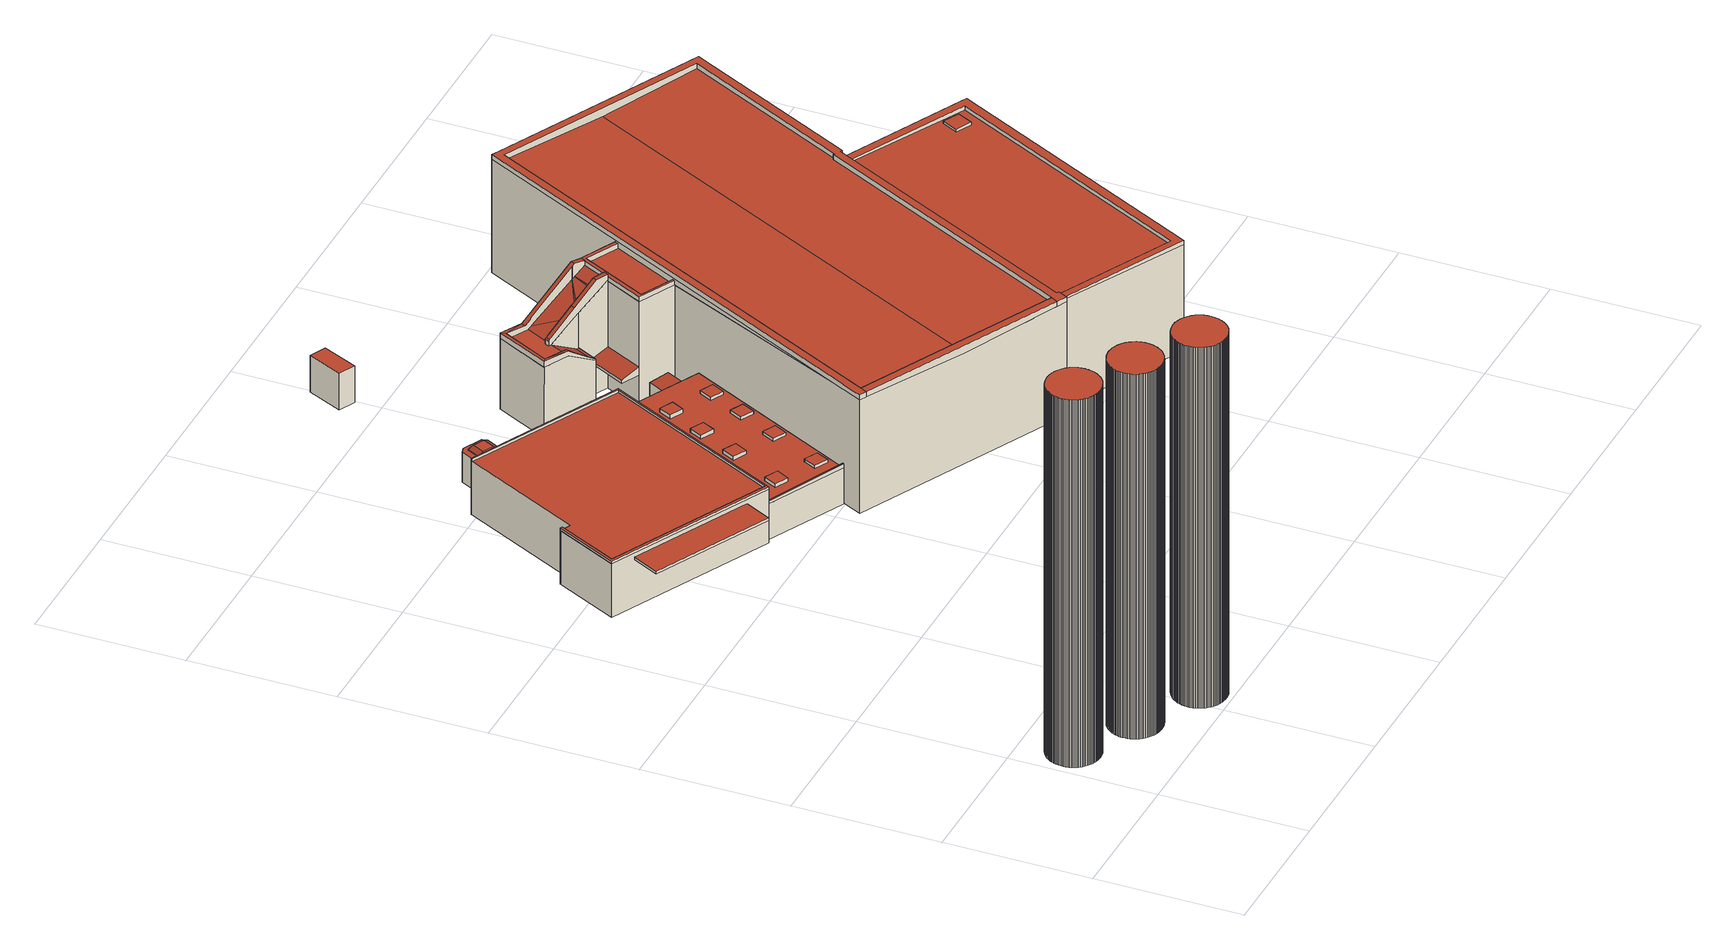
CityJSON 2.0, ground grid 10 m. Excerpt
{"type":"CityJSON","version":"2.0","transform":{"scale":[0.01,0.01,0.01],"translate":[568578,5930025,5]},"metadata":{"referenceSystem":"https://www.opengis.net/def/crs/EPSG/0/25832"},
"CityObjects":{
"building1":{"type":"Building","attributes":{"Grundfläche 2D":"9.900196","Grundhöhe NN":"5.233"},"geometry":[{"type":"Solid","lod":"3","boundaries":[[[[0,1,2,3,4,5,6,7,8,9,10,11,12,13,14,15,16,17,18,19,20,21,22,23,24,25,26,27,28,29,30,31,32,33,34,35,36,37,38,39,40,41,42,43,44,45,46,47,48,49,50,51,52,53,54,55,56,57,58,59,60,61,62,63,64,65,66,67,68,69,70,71,72,73,74,75,76,77,78,79,80,81,82,83,84,85,86,87,88,89,90,91,92,93,94,95,96,97,98,99]],[[100,101,9,8]],[[101,102,10,9]],[[102,103,11,10]],[[103,104,12,11]],[[104,105,13,12]],[[105,106,14,13]],[[106,107,15,14]],[[108,100,8,7]],[[109,110,4,3]],[[110,111,5,4]],[[111,112,6,5]],[[112,108,7,6]],[[107,113,16,15]],[[113,114,17,16]],[[114,115,18,17]],[[115,116,19,18]],[[116,117,20,19]],[[117,118,21,20]],[[118,119,22,21]],[[119,120,23,22]],[[120,121,24,23]],[[121,122,25,24]],[[122,123,26,25]],[[123,124,27,26]],[[124,125,28,27]],[[125,126,29,28]],[[126,127,30,29]],[[127,128,31,30]],[[128,129,32,31]],[[129,130,33,32]],[[130,131,34,33]],[[131,132,35,34]],[[132,133,36,35]],[[133,134,37,36]],[[134,135,38,37]],[[135,136,39,38]],[[136,137,40,39]],[[137,138,41,40]],[[138,139,42,41]],[[139,140,43,42]],[[140,141,44,43]],[[141,142,45,44]],[[142,143,46,45]],[[143,144,47,46]],[[144,145,48,47]],[[145,146,49,48]],[[146,147,50,49]],[[147,148,51,50]],[[148,149,52,51]],[[149,150,53,52]],[[150,151,54,53]],[[151,152,55,54]],[[152,153,56,55]],[[153,154,57,56]],[[154,155,58,57]],[[155,156,59,58]],[[156,157,60,59]],[[157,158,61,60]],[[158,159,62,61]],[[159,160,63,62]],[[160,161,64,63]],[[161,162,65,64]],[[162,163,66,65]],[[163,164,67,66]],[[164,165,68,67]],[[165,166,69,68]],[[166,167,70,69]],[[167,168,71,70]],[[168,169,72,71]],[[169,170,73,72]],[[170,171,74,73]],[[171,172,75,74]],[[172,173,76,75]],[[173,174,77,76]],[[174,175,78,77]],[[175,176,79,78]],[[176,177,80,79]],[[177,178,81,80]],[[178,179,82,81]],[[179,180,83,82]],[[180,181,84,83]],[[181,182,85,84]],[[182,183,86,85]],[[183,184,87,86]],[[184,185,88,87]],[[185,186,89,88]],[[186,187,90,89]],[[187,188,91,90]],[[188,189,92,91]],[[189,190,93,92]],[[190,191,94,93]],[[191,192,95,94]],[[192,193,96,95]],[[193,194,97,96]],[[194,195,98,97]],[[195,196,99,98]],[[196,197,0,99]],[[197,198,1,0]],[[198,199,2,1]],[[199,109,3,2]],[[194,193,192,191,190,189,188,187,186,185,184,183,182,181,180,179,178,177,176,175,174,173,172,171,170,169,168,167,166,165,164,163,162,161,160,159,158,157,156,155,154,153,152,151,150,149,148,147,146,145,144,143,142,141,140,139,138,137,136,135,134,133,132,131,130,129,128,127,126,125,124,123,122,121,120,119,118,117,116,115,114,113,107,106,105,104,103,102,101,100,108,112,111,110,109,199,198,197,196,195]]]],"semantics":{"surfaces":[{"type":"RoofSurface"},{"type":"WallSurface"},{"type":"GroundSurface"}],"values":[[0,1,1,1,1,1,1,1,1,1,1,1,1,1,1,1,1,1,1,1,1,1,1,1,1,1,1,1,1,1,1,1,1,1,1,1,1,1,1,1,1,1,1,1,1,1,1,1,1,1,1,1,1,1,1,1,1,1,1,1,1,1,1,1,1,1,1,1,1,1,1,1,1,1,1,1,1,1,1,1,1,1,1,1,1,1,1,1,1,1,1,1,1,1,1,1,1,1,1,1,1,2]]}}]},
"building2":{"type":"Building","attributes":{"Grundfläche 2D":"9.900809","Grundhöhe NN":"5.206"},"geometry":[{"type":"Solid","lod":"3","boundaries":[[[[200,201,202,203,204,205,206,207,208,209,210,211,212,213,214,215,216,217,218,219,220,221,222,223,224,225,226,227,228,229,230,231,232,233,234,235,236,237,238,239,240,241,242,243,244,245,246,247,248,249,250,251,252,253,254,255,256,257,258,259,260,261,262,263,264,265,266,267,268,269,270,271,272,273,274,275,276,277,278,279,280,281,282,283,284,285,286,287,288,289,290,291,292,293,294,295,296,297,298,299]],[[300,301,203,202]],[[301,302,204,203]],[[302,303,205,204]],[[303,304,206,205]],[[304,305,207,206]],[[305,306,208,207]],[[306,307,209,208]],[[308,300,202,201]],[[309,310,298,297]],[[310,311,299,298]],[[311,312,200,299]],[[312,308,201,200]],[[307,313,210,209]],[[313,314,211,210]],[[314,315,212,211]],[[315,316,213,212]],[[316,317,214,213]],[[317,318,215,214]],[[318,319,216,215]],[[319,320,217,216]],[[320,321,218,217]],[[321,322,219,218]],[[322,323,220,219]],[[323,324,221,220]],[[324,325,222,221]],[[325,326,223,222]],[[326,327,224,223]],[[327,328,225,224]],[[328,329,226,225]],[[329,330,227,226]],[[330,331,228,227]],[[331,332,229,228]],[[332,333,230,229]],[[333,334,231,230]],[[334,335,232,231]],[[335,336,233,232]],[[336,337,234,233]],[[337,338,235,234]],[[338,339,236,235]],[[339,340,237,236]],[[340,341,238,237]],[[341,342,239,238]],[[342,343,240,239]],[[343,344,241,240]],[[344,345,242,241]],[[345,346,243,242]],[[346,347,244,243]],[[347,348,245,244]],[[348,349,246,245]],[[349,350,247,246]],[[350,351,248,247]],[[351,352,249,248]],[[352,353,250,249]],[[353,354,251,250]],[[354,355,252,251]],[[355,356,253,252]],[[356,357,254,253]],[[357,358,255,254]],[[358,359,256,255]],[[359,360,257,256]],[[360,361,258,257]],[[361,362,259,258]],[[362,363,260,259]],[[363,364,261,260]],[[364,365,262,261]],[[365,366,263,262]],[[366,367,264,263]],[[367,368,265,264]],[[368,369,266,265]],[[369,370,267,266]],[[370,371,268,267]],[[371,372,269,268]],[[372,373,270,269]],[[373,374,271,270]],[[374,375,272,271]],[[375,376,273,272]],[[376,377,274,273]],[[377,378,275,274]],[[378,379,276,275]],[[379,380,277,276]],[[380,381,278,277]],[[381,382,279,278]],[[382,383,280,279]],[[383,384,281,280]],[[384,385,282,281]],[[385,386,283,282]],[[386,387,284,283]],[[387,388,285,284]],[[388,389,286,285]],[[389,390,287,286]],[[390,391,288,287]],[[391,392,289,288]],[[392,393,290,289]],[[393,394,291,290]],[[394,395,292,291]],[[395,396,293,292]],[[396,397,294,293]],[[397,398,295,294]],[[398,399,296,295]],[[399,309,297,296]],[[398,397,396,395,394,393,392,391,390,389,388,387,386,385,384,383,382,381,380,379,378,377,376,375,374,373,372,371,370,369,368,367,366,365,364,363,362,361,360,358,351,350,349,348,347,346,345,344,343,342,341,340,339,338,337,336,335,334,333,332,331,330,329,328,327,326,325,324,323,322,321,320,319,318,317,316,315,314,313,307,306,305,304,303,302,301,300,308,312,311,310,309,399]],[[360,359,358]],[[353,358,357,356]],[[358,353,351]],[[356,355,353]],[[355,354,353]],[[353,352,351]]]],"semantics":{"surfaces":[{"type":"RoofSurface"},{"type":"WallSurface"},{"type":"GroundSurface"}],"values":[[0,1,1,1,1,1,1,1,1,1,1,1,1,1,1,1,1,1,1,1,1,1,1,1,1,1,1,1,1,1,1,1,1,1,1,1,1,1,1,1,1,1,1,1,1,1,1,1,1,1,1,1,1,1,1,1,1,1,1,1,1,1,1,1,1,1,1,1,1,1,1,1,1,1,1,1,1,1,1,1,1,1,1,1,1,1,1,1,1,1,1,1,1,1,1,1,1,1,1,1,1,2,2,2,2,2,2,2]]}}]},
"building3":{"type":"Building","attributes":{"Grundfläche 2D":"9.900895","Grundhöhe NN":"5.157"},"geometry":[{"type":"Solid","lod":"3","boundaries":[[[[400,401,402,403,404,405,406,407,408,409,410,411,412,413,414,415,416,417,418,419,420,421,422,423,424,425,426,427,428,429,430,431,432,433,434,435,436,437,438,439,440,441,442,443,444,445,446,447,448,449,450,451,452,453,454,455,456,457,458,459,460,461,462,463,464,465,466,467,468,469,470,471,472,473,474,475,476,477,478,479,480,481,482,483,484,485,486,487,488,489,490,491,492,493,494,495,496,497,498,499]],[[500,501,403,402]],[[501,502,404,403]],[[502,503,405,404]],[[503,504,406,405]],[[504,505,407,406]],[[505,506,408,407]],[[506,507,409,408]],[[507,508,410,409]],[[508,509,411,410]],[[509,510,412,411]],[[510,511,413,412]],[[511,512,414,413]],[[512,513,415,414]],[[513,514,416,415]],[[514,515,417,416]],[[515,516,418,417]],[[516,517,419,418]],[[517,518,420,419]],[[518,519,421,420]],[[519,520,422,421]],[[521,500,402,401]],[[522,523,498,497]],[[523,524,499,498]],[[524,525,400,499]],[[525,521,401,400]],[[520,526,423,422]],[[526,527,424,423]],[[527,528,425,424]],[[528,529,426,425]],[[529,530,427,426]],[[530,531,428,427]],[[531,532,429,428]],[[532,533,430,429]],[[533,534,431,430]],[[534,535,432,431]],[[535,536,433,432]],[[536,537,434,433]],[[537,538,435,434]],[[538,539,436,435]],[[539,540,437,436]],[[540,541,438,437]],[[541,542,439,438]],[[542,543,440,439]],[[543,544,441,440]],[[544,545,442,441]],[[545,546,443,442]],[[546,547,444,443]],[[547,548,445,444]],[[548,549,446,445]],[[549,550,447,446]],[[550,551,448,447]],[[551,552,449,448]],[[552,553,450,449]],[[553,554,451,450]],[[554,555,452,451]],[[555,556,453,452]],[[556,557,454,453]],[[557,558,455,454]],[[558,559,456,455]],[[559,560,457,456]],[[560,561,458,457]],[[561,562,459,458]],[[562,563,460,459]],[[563,564,461,460]],[[564,565,462,461]],[[565,566,463,462]],[[566,567,464,463]],[[567,568,465,464]],[[568,569,466,465]],[[569,570,467,466]],[[570,571,468,467]],[[571,572,469,468]],[[572,573,470,469]],[[573,574,471,470]],[[574,575,472,471]],[[575,576,473,472]],[[576,577,474,473]],[[577,578,475,474]],[[578,579,476,475]],[[579,580,477,476]],[[580,581,478,477]],[[581,582,479,478]],[[582,583,480,479]],[[583,584,481,480]],[[584,585,482,481]],[[585,586,483,482]],[[586,587,484,483]],[[587,588,485,484]],[[588,589,486,485]],[[589,590,487,486]],[[590,591,488,487]],[[591,592,489,488]],[[592,593,490,489]],[[593,594,491,490]],[[594,595,492,491]],[[595,596,493,492]],[[596,597,494,493]],[[597,598,495,494]],[[598,599,496,495]],[[599,522,497,496]],[[522,599,598,597,596,595,594,593,592,591,590,589,588,587,586,585,584,583,582,581,580,579,578,577,576,575,574,573,572,571,570,569,568,567,566,565,564,563,562,561,560,559,558,557,556,555,554,553,552,551,550,549,548,547,546,545,544,543,542,541,540,539,538,537,536,535,534,533,532,531,530,529,528,527,526,520,519,518,517,516,515,514,513,512,511,510,509,508,507,506,505,504,503,502,501,500,521,525,524,523]]]],"semantics":{"surfaces":[{"type":"RoofSurface"},{"type":"WallSurface"},{"type":"GroundSurface"}],"values":[[0,1,1,1,1,1,1,1,1,1,1,1,1,1,1,1,1,1,1,1,1,1,1,1,1,1,1,1,1,1,1,1,1,1,1,1,1,1,1,1,1,1,1,1,1,1,1,1,1,1,1,1,1,1,1,1,1,1,1,1,1,1,1,1,1,1,1,1,1,1,1,1,1,1,1,1,1,1,1,1,1,1,1,1,1,1,1,1,1,1,1,1,1,1,1,1,1,1,1,1,1,2]]}}]},
"building4":{"type":"Building","attributes":{"Grundfläche 2D":"262.799201","Grundhöhe NN":"6.779"},"children":["building4-1","building4-2","building4-3","building4-4","building4-5","building4-6","building4-7","building4-8","building4-9","building4-10","building4-11","building4-12","building4-13"],"geometry":[{"type":"Solid","lod":"3","boundaries":[[[[600,601,602,603,604,605,606,607,608,609]],[[610,611,612,613,614,615,616]],[[617,618,619,620,621,622,623,624,625,626]],[[627,628,629,630]],[[631,632,618,617]],[[614,633,634,621,620,619,618,632,635,616,615]],[[608,636,637,622,621,634,638,609]],[[639,624,623,622,637,640]],[[641,626,625,624,639,642]],[[617,626,641,631]],[[600,609,638,643]],[[644,602,601,600,643,645]],[[646,647,605,604,603,602,644,648]],[[649,607,606,605,647,650]],[[608,607,649,636]],[[651,613,612,611,610,652,653]],[[629,654,633,614,613,651,655,630]],[[610,616,635,652]],[[627,630,655,656]],[[628,627,656,657]],[[629,628,657,654]],[[638,634,633,654,657,656,655,651,653,652,635,632,631,641,642,639,640,637,636,649,650,647,646,648,644,645,643]]]],"semantics":{"surfaces":[{"type":"RoofSurface"},{"type":"WallSurface"},{"type":"GroundSurface"}],"values":[[0,0,0,0,1,1,1,1,1,1,1,1,1,1,1,1,1,1,1,1,1,2]]}}]},
"building4-1":{"type":"BuildingInstallation","parents":["building4"],"geometry":[{"type":"MultiSurface","lod":"3","boundaries":[[[658,659,660,661]],[[659,662,663,660]],[[664,658,661,665]],[[662,664,665,663]],[[658,664,662,659]],[[660,663,666,667]],[[665,661,668,669]],[[663,665,669,666]]],"semantics":{"surfaces":[{"type":"RoofSurface"},{"type":"WallSurface"}],"values":[0,0,0,0,0,1,1,1]}}]},
"building4-2":{"type":"BuildingInstallation","parents":["building4"],"geometry":[{"type":"MultiSurface","lod":"3","boundaries":[[[670,671,672,673]],[[671,674,660,672]],[[675,670,673,661]],[[674,675,661,660]],[[675,674,671,670]],[[673,672,676,677]],[[672,660,667,676]],[[661,673,677,668]]],"semantics":{"surfaces":[{"type":"RoofSurface"},{"type":"WallSurface"}],"values":[0,0,0,0,0,1,1,1]}}]},
"building4-3":{"type":"BuildingInstallation","parents":["building4"],"geometry":[{"type":"MultiSurface","lod":"3","boundaries":[[[678,679,680,681]],[[678,681,682,683]],[[684,682,681,680]],[[679,678,683,685]],[[685,684,680,679]]],"semantics":{"surfaces":[{"type":"RoofSurface"},{"type":"WallSurface"}],"values":[0,1,1,1,1]}}]},
"building4-4":{"type":"BuildingInstallation","parents":["building4"],"geometry":[{"type":"MultiSurface","lod":"3","boundaries":[[[686,687,688,689]],[[686,689,690,691]],[[692,690,689,688]],[[691,693,687,686]],[[688,687,693,692]]],"semantics":{"surfaces":[{"type":"RoofSurface"},{"type":"WallSurface"}],"values":[0,1,1,1,1]}}]},
"building4-5":{"type":"BuildingInstallation","parents":["building4"],"geometry":[{"type":"MultiSurface","lod":"3","boundaries":[[[694,695,696,697]],[[697,696,698,699]],[[694,697,699,700]],[[695,694,700,701]],[[696,695,701,698]]],"semantics":{"surfaces":[{"type":"RoofSurface"},{"type":"WallSurface"}],"values":[0,1,1,1,1]}}]},
"building4-6":{"type":"BuildingInstallation","parents":["building4"],"geometry":[{"type":"MultiSurface","lod":"3","boundaries":[[[702,703,704,705]],[[705,704,706,707]],[[702,705,707,708]],[[703,702,708,709]],[[704,703,709,706]]],"semantics":{"surfaces":[{"type":"RoofSurface"},{"type":"WallSurface"}],"values":[0,1,1,1,1]}}]},
"building4-7":{"type":"BuildingInstallation","parents":["building4"],"geometry":[{"type":"MultiSurface","lod":"3","boundaries":[[[710,711,712,713]],[[610,611,713,712]],[[611,615,710,713]],[[711,710,615,616]],[[616,610,712,711]]],"semantics":{"surfaces":[{"type":"RoofSurface"},{"type":"WallSurface"}],"values":[0,1,1,1,1]}}]},
"building4-8":{"type":"BuildingInstallation","parents":["building4"],"geometry":[{"type":"MultiSurface","lod":"3","boundaries":[[[714,715,716,717]],[[714,717,718,719]],[[717,716,720,718]],[[715,714,719,721]],[[716,715,721,720]]],"semantics":{"surfaces":[{"type":"RoofSurface"},{"type":"WallSurface"}],"values":[0,1,1,1,1]}}]},
"building4-9":{"type":"BuildingInstallation","parents":["building4"],"geometry":[{"type":"MultiSurface","lod":"3","boundaries":[[[722,723,724,725]],[[725,724,726,727]],[[722,725,727,728]],[[723,722,728,729]],[[724,723,729,726]]],"semantics":{"surfaces":[{"type":"RoofSurface"},{"type":"WallSurface"}],"values":[0,1,1,1,1]}}]},
"building4-10":{"type":"BuildingInstallation","parents":["building4"],"geometry":[{"type":"MultiSurface","lod":"3","boundaries":[[[730,731,732,733]],[[734,735,733,732]],[[735,736,730,733]],[[731,730,736,737]],[[732,731,737,734]]],"semantics":{"surfaces":[{"type":"RoofSurface"},{"type":"WallSurface"}],"values":[0,1,1,1,1]}}]},
"building4-11":{"type":"BuildingInstallation","parents":["building4"],"geometry":[{"type":"MultiSurface","lod":"3","boundaries":[[[738,739,740,741]],[[738,741,742,743]],[[741,740,744,742]],[[743,745,739,738]],[[745,744,740,739]]],"semantics":{"surfaces":[{"type":"RoofSurface"},{"type":"WallSurface"}],"values":[0,1,1,1,1]}}]},
"building4-12":{"type":"BuildingInstallation","parents":["building4"],"geometry":[{"type":"MultiSurface","lod":"3","boundaries":[[[746,747,748,749,750,751,752,753,754,755,756,757]],[[626,617,750,749]],[[617,618,751,750]],[[620,621,754,753,752,751,618,619]],[[621,622,755,754]],[[622,623,756,755]],[[623,758,757,756]],[[746,757,758,759]],[[759,760,747,746]],[[748,747,760,625]],[[625,626,749,748]]],"semantics":{"surfaces":[{"type":"RoofSurface"},{"type":"WallSurface"}],"values":[0,1,1,1,1,1,1,1,1,1,1]}}]},
"building4-13":{"type":"BuildingInstallation","parents":["building4"],"geometry":[{"type":"MultiSurface","lod":"3","boundaries":[[[761,762,763,764]],[[765,766,761,764]],[[767,765,764,763]],[[766,768,762,761]],[[768,767,763,762]],[[768,766,765,767]]],"semantics":{"surfaces":[{"type":"RoofSurface"},{"type":"WallSurface"},{"type":"OuterCeilingSurface"}],"values":[0,1,1,1,1,2]}}]},
"building5":{"type":"Building","attributes":{"Grundfläche 2D":"3.302080","Grundhöhe NN":"6.527"},"geometry":[{"type":"Solid","lod":"3","boundaries":[[[[769,770,771,772]],[[773,774,772,771]],[[774,775,769,772]],[[775,776,770,769]],[[776,773,771,770]],[[776,775,774,773]]]],"semantics":{"surfaces":[{"type":"RoofSurface"},{"type":"WallSurface"},{"type":"GroundSurface"}],"values":[[0,1,1,1,1,2]]}}]},
"building6":{"type":"Building","attributes":{"Grundfläche 2D":"809.980674","Grundhöhe NN":"6.826"},"children":["building6-1","building6-2","building6-3","building6-4","building6-5","building6-6"],"geometry":[{"type":"MultiSurface","lod":"3","boundaries":[[[777,778,779,780,781,782,783,784,785,786,787,788,789,790,791,792,793,794,795,796,797]],[[798,799,800,801,802,803,804,805,806,807,808,809]],[[810,811,812,813]],[[814,815,816,817,818,819,820,821,822]],[[821,823,824,825,814,822]],[[826,827,828]],[[829,830,831,826,832,833,834]],[[835,836,837,838,827,826,839,840],[841,842,843,836]],[[843,842,841,836]],[[829,835,840,839,826,831,830]],[[844,845,846,847,832,848,849,850,851]],[[833,832,847,846,845,829,834]],[[844,851,852,853,854,855,845]],[[856,857,858,859,860,861,862,863,864,865]],[[829,845,855,854,853,866,835]],[[867,825,788,787]],[[824,823,790,789]],[[820,791,790,823,821]],[[792,791,820,819]],[[819,818,793,792]],[[793,818,817,816,794]],[[815,868,796,795]],[[868,869,797,796]],[[869,870,777,797]],[[870,871,778,777]],[[871,872,779,778]],[[872,873,874,781,780,779]],[[874,875,876,877,783,782,781]],[[877,878,879,880,867,787,786,785,784,783]],[[801,881,882,802]],[[882,883,803,802]],[[883,884,885,805,804,803]],[[811,810,809,808]],[[809,810,813,798]],[[812,799,798,813]],[[858,857,886,887]],[[859,858,887,888]],[[889,890,891,892,863,862,893,894]],[[863,892,891,890,895,864]],[[868,815,814,825,867,896,897]],[[869,868,897,898,881,801]],[[870,869,801,800]],[[812,811,808,807,871,870,800,799]],[[872,871,807,806]],[[885,899,900,901,874,873,872,806,805]],[[902,877,876,875,874,901,903]],[[867,880,879,878,864,895,904,905,906,896]],[[857,856,865,878,877,902,886]],[[865,864,878]],[[881,898,907,882]],[[883,882,907,908]],[[885,884,883,908,909,899]],[[910,849,848,832,826,828,859,888,911,912]],[[850,849,910,913]],[[852,851,850,913,914]],[[853,852,914,915]],[[893,862,837,836,835,866,853,915,889,894]],[[860,859,828,827,838,837,862,861]],[[896,906,905,904,895,890,889,915,914,913,910,912,911,888,887,886,902,903,901,900,899,909,908,907,898,897]]],"semantics":{"surfaces":[{"type":"RoofSurface"},{"type":"WallSurface"},{"type":"GroundSurface"}],"values":[0,0,0,0,0,0,0,0,0,0,0,0,0,0,1,1,1,1,1,1,1,1,1,1,1,1,1,1,1,1,1,1,1,1,1,1,1,1,1,1,1,1,1,1,1,1,1,1,1,1,1,1,1,1,1,1,1,1,2]}}]},
"building6-1":{"type":"BuildingInstallation","parents":["building6"],"geometry":[{"type":"MultiSurface","lod":"3","boundaries":[[[794,789,788,795]],[[822,824,789,794,816]],[[814,815,795,788,825]]],"semantics":{"surfaces":[{"type":"RoofSurface"},{"type":"WallSurface"}],"values":[0,1,1]}}]},
"building6-2":{"type":"BuildingInstallation","parents":["building6"],"geometry":[{"type":"MultiSurface","lod":"3","boundaries":[[[916,917,918,919]],[[919,918,920,921]],[[916,919,921,922]],[[917,916,922,923]],[[918,917,923,920]]],"semantics":{"surfaces":[{"type":"RoofSurface"},{"type":"WallSurface"}],"values":[0,1,1,1,1]}}]},
"building6-3":{"type":"BuildingInstallation","parents":["building6"],"geometry":[{"type":"MultiSurface","lod":"3","boundaries":[[[924,925,926,927]],[[928,929,926,930,931,932,933,934,935,936]],[[929,927,926]],[[937,938,931]],[[938,932,931]],[[937,939,940,938]],[[941,940,939]],[[941,942,943]],[[942,944,943]],[[943,940,941]],[[945,942,941,946]],[[946,866,854,945]],[[947,948,925,924]],[[948,828,826,832,848,849,937,931,930,926,925]],[[849,850,939,937]],[[941,939,850,851,852,946]],[[852,853,866,946]],[[866,853,854]],[[949,940,943,944,844]],[[949,950,938,940]],[[833,951,831,936,935,934,933,932,938,950,847]],[[928,936,831,839]],[[928,839,842,952,827,947,924,927,929]]],"semantics":{"surfaces":[{"type":"RoofSurface"},{"type":"WallSurface"}],"values":[0,0,0,0,0,0,0,0,0,0,0,0,1,1,1,1,1,1,1,1,1,1,1]}}]},
"building6-4":{"type":"BuildingInstallation","parents":["building6"],"geometry":[{"type":"MultiSurface","lod":"3","boundaries":[[[953,954,955,956,957,958]],[[957,956,959,960,961,962,963,964]],[[962,965,966,967,968,963]],[[966,969,970,967]],[[843,841,955,954,953,971,838]],[[841,972,956,955]],[[961,960,959,956,972,840,830,973,834,846,974,975,969,966,965,962]],[[970,969,975,976]],[[957,964,963,968,967,970,976,977,845,829,835,836,837,978,958]],[[978,971,953,958]]],"semantics":{"surfaces":[{"type":"RoofSurface"},{"type":"WallSurface"}],"values":[0,0,0,0,1,1,1,1,1,1]}}]},
"building6-5":{"type":"BuildingInstallation","parents":["building6"],"geometry":[{"type":"MultiSurface","lod":"3","boundaries":[[[948,947,971,978,979,980,981,982,983,984,985,986]],[[981,864,865]],[[865,987,982,981]],[[987,988,983,982]],[[988,856,984,983]],[[985,856,857]],[[857,858,986,985]],[[859,828,948,986,858]],[[978,837,862,863,979]],[[860,861,838,971,947,827]],[[863,864,980,979]]],"semantics":{"surfaces":[{"type":"RoofSurface"},{"type":"WallSurface"}],"values":[0,1,1,1,1,1,1,1,1,1,1]}}]},
"building6-6":{"type":"BuildingInstallation","parents":["building6"],"geometry":[{"type":"MultiSurface","lod":"3","boundaries":[[[892,893,989,990]],[[893,894,991,989]],[[892,891,894,893]],[[989,991,992,990]],[[892,990,992,891]],[[992,991,894,891]]],"semantics":{"surfaces":[{"type":"RoofSurface"},{"type":"WallSurface"},{"type":"OuterCeilingSurface"}],"values":[0,1,1,1,1,2]}}]}
},
"vertices":[
[320,806,2710],[310,812,2710],[300,817,2710],[290,821,2710],[279,825,2710],[269,828,2710],[258,830,2710],[247,832,2710],[236,833,2710],[224,834,2710],[213,833,2710],[202,832,2710],[191,830,2710],[180,828,2710],[170,825,2710],[159,821,2710],[149,817,2710],[139,811,2710],[130,806,2710],[120,799,2710],[111,793,2710],[103,785,2710],[95,777,2710],[88,769,2710],[81,760,2710],[75,751,2710],[69,741,2710],[64,731,2710],[60,721,2710],[56,711,2710],[53,700,2710],[51,689,2710],[49,678,2710],[48,667,2710],[47,656,2710],[48,644,2710],[49,633,2710],[51,622,2710],[53,611,2710],[56,601,2710],[60,590,2710],[65,580,2710],[70,570,2710],[75,561,2710],[82,551,2710],[89,542,2710],[96,534,2710],[104,526,2710],[112,519,2710],[121,512,2710],[130,506,2710],[140,500,2710],[150,495,2710],[160,491,2710],[171,487,2710],[181,484,2710],[192,482,2710],[203,480,2710],[214,479,2710],[226,478,2710],[237,479,2710],[248,480,2710],[259,482,2710],[270,484,2710],[280,487,2710],[291,491,2710],[301,496,2710],[311,501,2710],[320,506,2710],[330,513,2710],[339,520,2710],[347,527,2710],[355,535,2710],[362,543,2710],[369,552,2710],[375,561,2710],[381,571,2710],[386,581,2710],[390,591,2710],[394,602,2710],[397,612,2710],[399,623,2710],[401,634,2710],[402,645,2710],[403,657,2710],[402,668,2710],[401,679,2710],[399,690,2710],[397,701,2710],[394,711,2710],[390,722,2710],[385,732,2710],[380,742,2710],[375,752,2710],[368,761,2710],[361,770,2710],[354,778,2710],[346,786,2710],[338,793,2710],[329,800,2710],[236,833,23],[224,834,23],[213,833,23],[202,832,23],[191,830,23],[180,828,23],[170,825,23],[159,821,23],[247,832,23],[290,821,23],[279,825,23],[269,828,23],[258,830,23],[149,817,23],[139,811,23],[130,806,23],[120,799,23],[111,793,23],[103,785,23],[95,777,23],[88,769,23],[81,760,23],[75,751,23],[69,741,23],[64,731,23],[60,721,23],[56,711,23],[53,700,23],[51,689,23],[49,678,23],[48,667,23],[47,656,23],[48,644,23],[49,633,23],[51,622,23],[53,611,23],[56,601,23],[60,590,23],[65,580,23],[70,570,23],[75,561,23],[82,551,23],[89,542,23],[96,534,23],[104,526,23],[112,519,23],[121,512,23],[130,506,23],[140,500,23],[150,495,23],[160,491,23],[171,487,23],[181,484,23],[192,482,23],[203,480,23],[214,479,23],[226,478,23],[237,479,23],[248,480,23],[259,482,23],[270,484,23],[280,487,23],[291,491,23],[301,496,23],[311,501,23],[320,506,23],[330,513,23],[339,520,23],[347,527,23],[355,535,23],[362,543,23],[369,552,23],[375,561,23],[381,571,23],[386,581,23],[390,591,23],[394,602,23],[397,612,23],[399,623,23],[401,634,23],[402,645,23],[403,657,23],[402,668,23],[401,679,23],[399,690,23],[397,701,23],[394,711,23],[390,722,23],[385,732,23],[380,742,23],[375,752,23],[368,761,23],[361,770,23],[354,778,23],[346,786,23],[338,793,23],[329,800,23],[320,806,23],[310,812,23],[300,817,23],
[694,612,2688],[682,613,2688],[671,614,2688],[660,615,2688],[649,614,2688],[638,613,2688],[627,611,2688],[616,609,2688],[605,606,2688],[595,602,2688],[585,598,2688],[575,592,2688],[565,587,2688],[556,580,2688],[547,574,2688],[539,566,2688],[531,558,2688],[524,550,2688],[517,541,2688],[511,532,2688],[505,522,2688],[500,512,2688],[495,502,2688],[492,492,2688],[489,481,2688],[486,470,2688],[484,459,2688],[483,448,2688],[483,437,2688],[483,425,2688],[485,414,2688],[486,403,2688],[489,392,2688],[492,382,2688],[496,371,2688],[500,361,2688],[505,351,2688],[511,342,2688],[517,332,2688],[524,324,2688],[532,315,2688],[540,307,2688],[548,300,2688],[557,293,2688],[566,287,2688],[576,281,2688],[585,276,2688],[596,272,2688],[606,268,2688],[617,265,2688],[628,263,2688],[639,261,2688],[650,260,2688],[661,259,2688],[672,260,2688],[683,261,2688],[694,263,2688],[705,265,2688],[716,268,2688],[727,272,2688],[737,277,2688],[747,282,2688],[756,287,2688],[766,294,2688],[774,300,2688],[783,308,2688],[791,316,2688],[798,324,2688],[805,333,2688],[811,342,2688],[817,352,2688],[822,362,2688],[826,372,2688],[830,383,2688],[833,393,2688],[835,404,2688],[837,415,2688],[838,426,2688],[838,438,2688],[838,449,2688],[837,460,2688],[835,471,2688],[833,482,2688],[830,492,2688],[826,503,2688],[821,513,2688],[816,523,2688],[810,533,2688],[804,542,2688],[797,551,2688],[790,559,2688],[782,567,2688],[774,574,2688],[765,581,2688],[756,587,2688],[746,593,2688],[736,598,2688],[726,602,2688],[715,606,2688],[705,609,2688],[671,614,21],[660,615,21],[649,614,21],[638,613,21],[627,611,21],[616,609,21],[605,606,21],[595,602,21],[682,613,21],[726,602,21],[715,606,21],[705,609,21],[694,612,21],[585,598,21],[575,592,21],[565,587,21],[556,580,21],[547,574,21],[539,566,21],[531,558,21],[524,550,21],[517,541,21],[511,532,21],[505,522,21],[500,512,21],[495,502,21],[492,492,21],[489,481,21],[486,470,21],[484,459,21],[483,448,21],[483,437,21],[483,425,21],[485,414,21],[486,403,21],[489,392,21],[492,382,21],[496,371,21],[500,361,21],[505,351,21],[511,342,21],[517,332,21],[524,324,21],[532,315,21],[540,307,21],[548,300,21],[557,293,21],[566,287,21],[576,281,21],[585,276,21],[596,272,21],[606,268,21],[617,265,21],[628,263,21],[639,261,21],[650,260,21],[661,259,21],[672,260,21],[683,261,21],[694,263,21],[705,265,21],[716,268,21],[727,272,21],[737,277,21],[747,282,21],[756,287,21],[766,294,21],[774,300,21],[783,308,21],[791,316,21],[798,324,21],[805,333,21],[811,342,21],[817,352,21],[822,362,21],[826,372,21],[830,383,21],[833,393,21],[835,404,21],[837,415,21],[838,426,21],[838,438,21],[838,449,21],[837,460,21],[835,471,21],[833,482,21],[830,492,21],[826,503,21],[821,513,21],[816,523,21],[810,533,21],[804,542,21],[797,551,21],[790,559,21],[782,567,21],[774,574,21],[765,581,21],[756,587,21],[746,593,21],[736,598,21],
[1164,389,2653],[1153,391,2653],[1142,392,2653],[1131,392,2653],[1119,392,2653],[1108,390,2653],[1097,389,2653],[1086,386,2653],[1076,383,2653],[1065,379,2653],[1055,375,2653],[1045,370,2653],[1035,364,2653],[1026,358,2653],[1018,351,2653],[1009,343,2653],[1001,336,2653],[994,327,2653],[987,318,2653],[981,309,2653],[975,299,2653],[970,289,2653],[966,279,2653],[962,269,2653],[959,258,2653],[957,247,2653],[955,236,2653],[954,225,2653],[954,214,2653],[954,203,2653],[955,192,2653],[957,181,2653],[959,170,2653],[962,159,2653],[966,149,2653],[971,138,2653],[976,128,2653],[981,119,2653],[988,109,2653],[994,101,2653],[1002,92,2653],[1010,84,2653],[1018,77,2653],[1027,70,2653],[1036,64,2653],[1046,58,2653],[1056,53,2653],[1066,49,2653],[1077,45,2653],[1087,42,2653],[1098,40,2653],[1109,38,2653],[1120,37,2653],[1131,37,2653],[1143,37,2653],[1154,38,2653],[1165,40,2653],[1176,42,2653],[1186,46,2653],[1197,49,2653],[1207,54,2653],[1217,59,2653],[1227,65,2653],[1236,71,2653],[1245,78,2653],[1253,85,2653],[1261,93,2653],[1268,101,2653],[1275,110,2653],[1281,120,2653],[1287,129,2653],[1292,139,2653],[1296,149,2653],[1300,160,2653],[1303,171,2653],[1306,182,2653],[1307,192,2653],[1308,204,2653],[1309,215,2653],[1308,226,2653],[1307,237,2653],[1305,248,2653],[1303,259,2653],[1300,270,2653],[1296,280,2653],[1292,290,2653],[1286,300,2653],[1281,310,2653],[1274,319,2653],[1268,328,2653],[1260,336,2653],[1252,344,2653],[1244,351,2653],[1235,358,2653],[1226,364,2653],[1216,370,2653],[1206,375,2653],[1196,380,2653],[1185,383,2653],[1175,386,2653],[1142,392,16],[1131,392,16],[1119,392,16],[1108,390,16],[1097,389,16],[1086,386,16],[1076,383,16],[1065,379,16],[1055,375,16],[1045,370,16],[1035,364,16],[1026,358,16],[1018,351,16],[1009,343,16],[1001,336,16],[994,327,16],[987,318,16],[981,309,16],[975,299,16],[970,289,16],[966,279,16],[1153,391,16],[1196,380,16],[1185,383,16],[1175,386,16],[1164,389,16],[962,269,16],[959,258,16],[957,247,16],[955,236,16],[954,225,16],[954,214,16],[954,203,16],[955,192,16],[957,181,16],[959,170,16],[962,159,16],[966,149,16],[971,138,16],[976,128,16],[981,119,16],[988,109,16],[994,101,16],[1002,92,16],[1010,84,16],[1018,77,16],[1027,70,16],[1036,64,16],[1046,58,16],[1056,53,16],[1066,49,16],[1077,45,16],[1087,42,16],[1098,40,16],[1109,38,16],[1120,37,16],[1131,37,16],[1143,37,16],[1154,38,16],[1165,40,16],[1176,42,16],[1186,46,16],[1197,49,16],[1207,54,16],[1217,59,16],[1227,65,16],[1236,71,16],[1245,78,16],[1253,85,16],[1261,93,16],[1268,101,16],[1275,110,16],[1281,120,16],[1287,129,16],[1292,139,16],[1296,149,16],[1300,160,16],[1303,171,16],[1306,182,16],[1307,192,16],[1308,204,16],[1309,215,16],[1308,226,16],[1307,237,16],[1305,248,16],[1303,259,16],[1300,270,16],[1296,280,16],[1292,290,16],[1286,300,16],[1281,310,16],[1274,319,16],[1268,328,16],[1260,336,16],[1252,344,16],[1244,351,16],[1235,358,16],[1226,364,16],[1216,370,16],[1206,375,16],
[1413,5046,397],[1410,5059,397],[1404,5083,397],[1376,5096,397],[1300,5134,397],[1272,5147,397],[1258,5143,397],[1232,5137,397],[1098,4865,397],[1280,4776,397],[1935,2915,438],[1940,2924,438],[1984,3014,438],[2536,4136,438],[1976,4412,438],[1379,3200,438],[1375,3191,438],[239,3718,569],[1362,3165,569],[1375,3191,569],[1976,4412,569],[1984,4429,569],[931,4947,569],[926,4937,569],[521,4115,569],[465,4143,569],[451,4149,569],[2488,4317,425],[2357,4382,413],[2295,4255,413],[2425,4191,425],[239,3718,178],[1362,3165,178],[1976,4412,178],[1984,4429,178],[1375,3191,178],[1098,4865,178],[931,4947,178],[1280,4776,178],[521,4115,178],[926,4937,178],[451,4149,178],[465,4143,178],[1413,5046,178],[1404,5083,178],[1410,5059,178],[1300,5134,178],[1272,5147,178],[1376,5096,178],[1232,5137,178],[1258,5143,178],[2536,4136,178],[1935,2915,178],[1984,3014,178],[2295,4255,178],[2425,4191,178],[2488,4317,178],[2357,4382,178],
[1310,4963,438],[1234,5000,438],[1206,4990,403],[1319,4934,403],[1274,5081,438],[1264,5109,403],[1350,5044,438],[1378,5053,403],[1264,5109,397],[1206,4990,397],[1319,4934,397],[1378,5053,397],
[1255,4861,438],[1187,4895,438],[1153,4883,403],[1267,4827,403],[1217,4957,438],[1286,4923,438],[1153,4883,397],[1267,4827,397],
[2302,3742,460],[2211,3787,460],[2167,3699,460],[2259,3653,460],[2259,3653,438],[2302,3742,438],[2167,3699,438],[2211,3787,438],
[1995,3118,460],[1904,3163,460],[1860,3075,460],[1952,3030,460],[1952,3030,438],[1995,3118,438],[1860,3075,438],[1904,3163,438],
[1883,3609,466],[1791,3654,466],[1748,3566,466],[1840,3521,466],[1748,3566,438],[1840,3521,438],[1883,3609,438],[1791,3654,438],
[2017,3881,466],[1925,3926,466],[1882,3838,466],[1973,3793,466],[1882,3838,438],[1973,3793,438],[2017,3881,438],[1925,3926,438],
[1379,3200,456],[1375,3191,456],[1935,2915,469],[1940,2924,469],
[2427,3995,460],[2335,4040,460],[2292,3952,460],[2383,3907,460],[2383,3907,438],[2427,3995,438],[2292,3952,438],[2335,4040,438],
[2144,4139,466],[2052,4184,466],[2009,4096,466],[2100,4051,466],[2009,4096,438],[2100,4051,438],[2144,4139,438],[2052,4184,438],
[1710,3257,466],[1618,3302,466],[1575,3214,466],[1666,3169,466],[1575,3214,438],[1666,3169,438],[1710,3257,438],[1618,3302,438],
[2168,3469,460],[2077,3514,460],[2033,3426,460],[2125,3381,460],[2125,3381,438],[2168,3469,438],[2033,3426,438],[2077,3514,438],
[1361,3187,588],[261,3728,588],[465,4143,588],[451,4149,588],[239,3718,588],[1362,3165,588],[1375,3191,588],[1976,4412,588],[1984,4429,588],[931,4947,588],[926,4937,588],[1970,4423,588],[1970,4423,569],[1361,3187,569],[261,3728,569],
[1111,3057,544],[1203,3243,544],[398,3639,544],[307,3453,544],[307,3453,524],[1111,3057,524],[398,3639,524],[1203,3243,524],
[1914,6337,420],[1801,6389,420],[1691,6147,420],[1805,6096,420],[1691,6147,153],[1805,6096,153],[1914,6337,153],[1801,6389,153],
[3369,2127,1047],[4264,3946,1047],[4278,3939,1047],[4863,5128,1047],[4872,5146,1047],[3440,5850,1047],[3392,5874,1047],[1940,2924,1047],[1935,2915,1047],[1894,2831,1047],[1871,2784,1047],[1920,2760,1047],[1943,2807,1047],[3417,5803,1047],[4795,5125,1047],[4224,3965,1047],[4213,3971,1047],[3309,2134,1047],[3286,2088,1047],[3352,2055,1047],[3384,2120,1047],[4244,1749,989],[3390,2170,989],[3369,2127,989],[3384,2120,989],[4280,1679,989],[5178,3505,989],[5140,3524,989],[4281,3946,989],[4278,3939,989],[4264,3946,989],[4243,3903,989],[5097,3483,989],[5097,3483,959],[4243,3903,974],[3390,2170,974],[4244,1749,959],[2626,2412,988],[3286,2088,1010],[3309,2134,1011],[3335,2187,1011],[4213,3971,1011],[4224,3965,1011],[4795,5125,1011],[4123,5455,988],[2649,2459,988],[3417,5803,1011],[1943,2807,1011],[1920,2760,1011],[2558,4987,924],[2613,4924,970],[2627,4953,970],[2281,4844,815],[2316,4862,829],[2522,4968,910],[2222,5152,696],[2230,5112,711],[2273,4883,800],[2305,4832,833],[2437,4767,919],[2516,4728,970],[2531,4757,970],[2526,4967,912],[2338,4852,845],[2453,4795,919],[2543,4959,923],[2463,4790,926],[2049,4800,696],[2112,4927,696],[2126,4956,696],[2208,5123,696],[2202,5162,696],[2047,5238,699],[1865,4868,699],[2040,4782,696],[2234,4686,570],[2305,4832,570],[2289,4840,581],[2281,4844,586],[2869,4813,966],[2881,4837,966],[2631,4961,966],[2627,4953,966],[2613,4924,966],[2531,4757,966],[2516,4728,966],[2385,4462,966],[2636,4338,966],[2643,4353,966],[2305,4832,581],[1871,2784,1013],[3352,2055,1013],[3384,2120,1013],[3369,2127,1013],[4264,3946,1013],[4278,3939,1013],[4863,5128,1013],[4872,5146,1013],[4147,5503,988],[3440,5850,1011],[3392,5874,1013],[1940,2924,1013],[1935,2915,1013],[1894,2831,1013],[3384,2120,973],[4280,1679,958],[5178,3505,958],[5140,3524,959],[4281,3946,974],[2881,4837,183],[2631,4961,183],[2627,4953,183],[2516,4728,183],[2385,4462,183],[2385,4462,432],[2385,4462,489],[2516,4728,489],[2516,4728,432],[2636,4338,183],[1871,2784,183],[3352,2055,183],[3384,2120,183],[4281,3946,183],[4863,5128,183],[4872,5146,183],[3392,5874,183],[3440,5850,183],[1940,2924,183],[1935,2915,183],[1894,2831,183],[4280,1679,183],[5178,3505,183],[5140,3524,183],[2047,5238,183],[2222,5152,183],[2202,5162,183],[1865,4868,183],[2234,4686,183],[2305,4832,183],
[5013,3486,981],[4905,3540,981],[4853,3434,981],[4961,3381,981],[4853,3434,962],[4961,3381,960],[5013,3486,960],[4905,3540,962],
[2613,4924,1006],[2627,4953,1006],[2558,4987,1016],[2544,4958,1016],[2526,4967,1001],[2543,4959,1015],[2222,5152,749],[2202,5162,733],[2187,5133,733],[2208,5123,749],[2230,5112,767],[2233,5111,769],[2522,4968,999],[2047,5238,741],[2053,5200,741],[1865,4868,741],[1894,4877,741],[2040,4782,733],[2197,4725,599],[2049,4800,733],[2198,4727,599],[2223,4707,581],[2234,4686,581],[2613,4924,1000],[2627,4953,1000],[1894,4877,698],[2053,5200,698],[2233,5111,713],[2544,4958,924],
[2531,4757,1016],[2463,4790,1012],[2453,4795,1011],[2451,4796,1011],[2437,4767,1011],[2516,4728,1016],[2347,4847,926],[2338,4852,919],[2316,4862,902],[2295,4873,884],[2281,4844,884],[2305,4832,904],[2126,4956,747],[2117,4961,739],[2102,4932,739],[2112,4927,747],[2106,4966,731],[2092,4937,731],[2531,4757,1000],[2451,4796,919],[2295,4873,815],[2117,4961,696],[2106,4966,696],[2092,4937,696],[2102,4932,696],[2516,4728,1000],
[2385,4462,1000],[2636,4338,1000],[2643,4353,1000],[2415,4464,1000],[2642,4925,1000],[2869,4813,1000],[2881,4837,1000],[2631,4961,1000],[2415,4464,966],[2642,4925,966],
[2389,4791,452],[2257,4524,452],[2389,4791,432],[2257,4524,432]
]}
